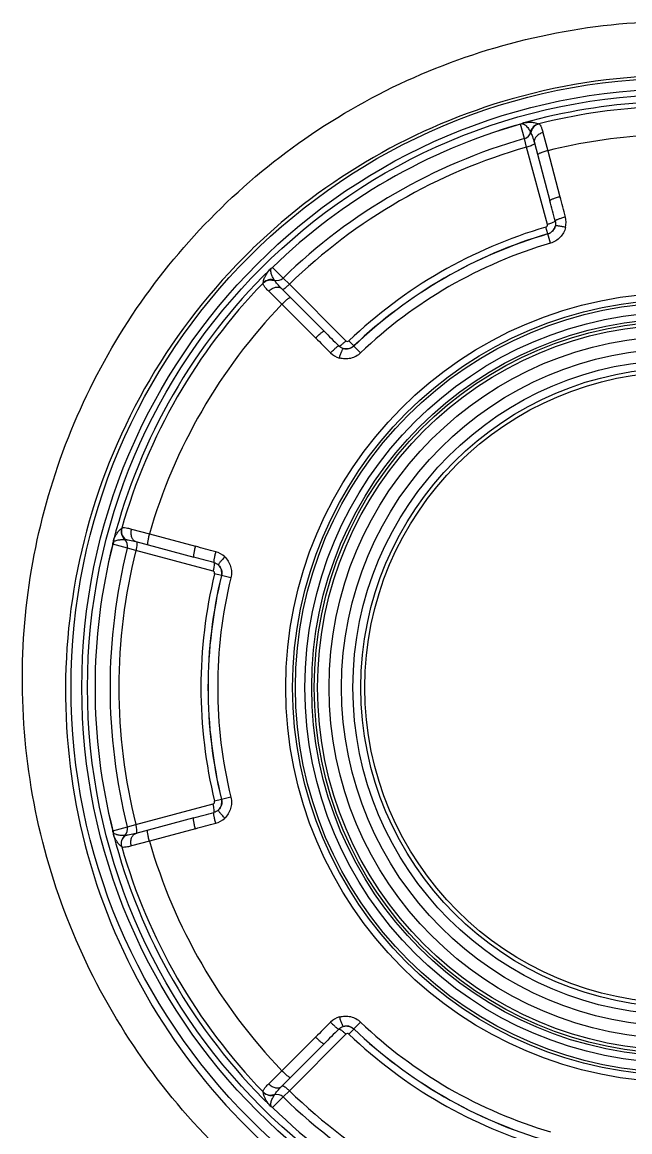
# Model space of a CAD drawing. Header units: millimetres. Extents: x -1538 to 3410, y -1646 to 2016.
# Drawn here: x 188 to 216.2, y -209 to -157.6 of the extents above; entities that cross this region are included whole.
import ezdxf

# ---------------------------------------------------------------- set-up
doc = ezdxf.new("R2010")
doc.units = ezdxf.units.MM
doc.header["$LTSCALE"] = 23.1
doc.layers.get('0').update_dxf_attribs({"linetype": 'CONTINUOUS'})

msp = doc.modelspace()

# ---------------------------------------------------------------- linework, layer by layer
at = {"linetype": 'Continuous'}
for p, q in [((211.128, -162.327), (211.128, -162.326)), ((211.309, -163), (211.128, -162.327)), ((211.196, -162.301), (211.196, -162.3)), ((211.284, -162.267), (211.284, -162.267)), ((211.41, -163.395), (211.309, -163)), ((212.167, -162.722), (212.385, -163.56)), ((212.37, -166.979), (211.41, -163.395)), ((211.768, -163.191), (212.488, -165.877)), ((212.385, -163.56), (212.957, -165.694)), ((212.394, -167.415), (212.302, -167.102)), ((212.395, -167.42), (212.394, -167.415)), ((212.519, -167.846), (212.395, -167.42)), ((199.563, -169.017), (199.489, -169.076)), ((199.489, -169.076), (199.489, -169.076)), ((199.563, -169.017), (199.563, -169.017)), ((199.62, -168.972), (199.619, -168.971)), ((199.62, -168.972), (200.112, -169.464)), ((200.112, -169.464), (200.404, -169.749)), ((200.059, -170.676), (199.443, -170.068)), ((202.015, -171.924), (200.048, -169.957)), ((200.404, -169.749), (203.028, -172.373)), ((201.621, -172.239), (200.059, -170.676)), ((203.394, -172.612), (203.168, -172.376)), ((203.394, -172.612), (203.397, -172.615)), ((203.704, -172.936), (203.397, -172.615)), ((193.075, -181.097), (193.91, -181.327)), ((193.91, -181.327), (196.044, -181.898)), ((192.214, -181.799), (192.213, -181.799)), ((192.887, -181.979), (192.214, -181.799)), ((192.225, -181.727), (192.224, -181.727)), ((192.24, -181.634), (192.24, -181.634)), ((193.28, -182.089), (192.887, -181.979)), ((196.864, -183.05), (193.28, -182.089)), ((193.282, -181.677), (195.968, -182.397)), ((197.253, -183.247), (196.936, -183.17)), ((197.258, -183.249), (197.253, -183.247)), ((197.689, -183.354), (197.258, -183.249)), ((193.28, -194.797), (196.864, -193.837)), ((197.253, -193.64), (196.936, -193.717)), ((197.253, -193.64), (197.258, -193.638)), ((197.689, -193.533), (197.258, -193.638)), ((192.214, -195.088), (192.887, -194.908)), ((192.887, -194.908), (193.28, -194.797)), ((195.968, -194.49), (193.282, -195.21)), ((192.214, -195.088), (192.213, -195.088)), ((192.225, -195.16), (192.224, -195.16)), ((192.224, -195.16), (192.24, -195.253)), ((192.24, -195.253), (192.24, -195.253)), ((196.044, -194.988), (193.91, -195.56)), ((193.91, -195.56), (193.075, -195.79)), ((203.704, -203.951), (203.397, -204.272)), ((200.059, -206.21), (201.621, -204.648)), ((203.028, -204.514), (200.404, -207.138)), ((203.394, -204.275), (203.168, -204.511)), ((203.397, -204.272), (203.394, -204.275)), ((200.048, -206.93), (202.015, -204.963)), ((199.443, -206.818), (200.059, -206.21)), ((200.404, -207.138), (200.112, -207.423)), ((199.489, -207.81), (199.489, -207.81)), ((200.112, -207.423), (199.62, -207.915)), ((199.563, -207.87), (199.585, -207.886)), ((199.563, -207.87), (199.563, -207.87)), ((199.585, -207.886), (199.619, -207.916)), ((199.62, -207.915), (199.619, -207.916))]:
    msp.add_line(p, q, dxfattribs=at)
for points in [[(211.196, -162.3), (211.171, -162.312), (211.128, -162.326)], [(211.284, -162.267), (211.271, -162.27), (211.196, -162.3)], [(199.619, -168.971), (199.585, -169.001), (199.563, -169.017)], [(192.224, -181.727), (192.222, -181.754), (192.213, -181.799)], [(192.24, -181.634), (192.236, -181.647), (192.224, -181.727)], [(192.213, -195.088), (192.222, -195.132), (192.224, -195.16)], [(199.489, -207.81), (199.499, -207.82), (199.563, -207.87)]]:
    msp.add_lwpolyline(points, dxfattribs=at)
for radius in [28.259, 27.759, 27.493, 18.3, 17.98, 17.85, 17.411, 17.096, 16.974, 16.824, 16.292, 15.714, 15.182, 14.813, 14.63]:
    msp.add_circle((218.534, -188.443), radius, dxfattribs=at)
for centre, radius, start, end in [((218.534, -188.582), 28.514, 74.122, 105.8786), ((218.535, -188.587), 28.519, 105.8776, 133.9844), ((218.534, -188.443), 27.162, 93.1059, 105.4806), ((218.534, -188.443), 26.94, 93.1319, 104.0894), ((218.534, -188.443), 27.147, 105.8321, 134.1679), ((218.534, -188.443), 27.146, 105.8321, 134.1679), ((211.019, -161.944), 0.399, 285.8461, 296.2948), ((211.416, -162.736), 0.487, 108.5567, 116.8432), ((211.167, -162.505), 0.206, 80.4529, 81.9495), ((211.416, -162.735), 0.486, 105.6716, 108.5537), ((212.08, -162.8), 0.5, 104.1501, 168.1903), ((218.534, -188.443), 26.45, 105.8536, 134.1464), ((211.2, -162.615), 0.4, 285.8206, 348.0736), ((218.534, -188.443), 25.632, 93.2485, 103.8799), ((218.534, -188.443), 26.042, 105.8776, 134.1224), ((-148.036, -262.48), 373.242, 14.85168, 15.00012), ((50.637, -209.196), 168.049, 14.67055, 15.00269), ((212.25, -166.886), 0.989, 346.6447, 14.6712), ((218.534, -188.443), 22.233, 106.2787, 133.7213), ((212.254, -166.936), 0.5, 286.287, 346.5434), ((218.534, -188.443), 21.906, 106.2787, 133.7213), ((218.534, -188.443), 21.901, 106.279, 133.721), ((218.538, -188.589), 28.522, 134.3234, 164.9691), ((218.572, -188.625), 28.571, 133.9857, 134.3219), ((218.534, -188.443), 21.457, 106.279, 133.721), ((218.534, -188.443), 27.162, 134.5194, 165.4806), ((199.83, -169.425), 0.487, 123.1566, 134.3266), ((199.754, -169.094), 0.205, 158.048, 159.0744), ((199.342, -168.686), 0.399, 303.7044, 314.1547), ((218.534, -188.443), 26.94, 135.9106, 164.0894), ((199.553, -170.033), 0.5, 71.8199, 135.8518), ((199.834, -169.177), 0.4, 251.9219, 314.1789), ((218.534, -188.443), 25.632, 136.1201, 163.8799), ((320.451, -53.42), 168.043, 224.99731, 225.32945), ((465.934, 91.995), 373.238, 224.99989, 225.14832), ((203.048, -172.25), 0.5, 253.4565, 313.713), ((203.007, -172.223), 0.989, 225.3284, 253.3557), ((218.572, -188.591), 28.555, 164.9825, 179.7041), ((193.099, -181.211), 0.5, 164.1501, 228.1903), ((218.534, -188.443), 27.147, 165.8321, 194.1679), ((218.534, -188.443), 27.146, 165.8321, 194.1679), ((218.534, -188.443), 26.45, 165.8536, 194.1464), ((191.827, -181.702), 0.399, 345.8461, 356.2948), ((192.711, -181.754), 0.487, 168.5569, 176.8432), ((192.388, -181.854), 0.206, 140.4533, 141.9495), ((192.711, -181.754), 0.486, 165.6716, 168.5539), ((192.486, -181.979), 0.366, 118.5209, 121.6504), ((218.534, -188.443), 26.042, 165.8776, 194.1224), ((192.499, -181.881), 0.4, 345.8206, 48.0736), ((152.558, -344.223), 168.049, 74.67055, 75.00269), ((99.366, -542.921), 373.242, 74.85168, 75.00012), ((196.723, -183.107), 0.989, 46.6445, 74.6714), ((196.768, -183.129), 0.5, 346.287, 46.5435), ((218.534, -188.443), 22.233, 166.2787, 193.7213), ((218.534, -188.443), 21.906, 166.2787, 193.7213), ((218.534, -188.443), 21.901, 166.279, 193.721), ((218.534, -188.443), 21.457, 166.279, 193.721), ((218.575, -188.581), 28.558, 179.7231, 194.4539), ((196.768, -193.758), 0.5, 313.4565, 13.713), ((99.364, 166.043), 373.251, 284.99988, 285.14832), ((192.499, -195.006), 0.4, 311.9219, 14.1789), ((152.559, -32.669), 168.043, 284.99731, 285.32945), ((196.723, -193.78), 0.989, 285.3283, 313.3558), ((191.827, -195.185), 0.399, 3.7044, 14.1547), ((192.711, -195.133), 0.487, 183.1566, 194.3266), ((192.387, -195.033), 0.205, 218.0478, 219.0611), ((218.534, -188.443), 27.162, 194.5194, 225.4806), ((193.1, -195.676), 0.5, 131.8199, 195.8518), ((218.538, -188.584), 28.522, 194.468, 225.2613), ((218.534, -188.443), 26.94, 195.9106, 224.0894), ((218.534, -188.443), 25.632, 196.1201, 223.8799), ((320.455, -323.471), 168.049, 134.67055, 135.00269), ((203.007, -204.664), 0.989, 106.6445, 134.6713), ((203.048, -204.637), 0.5, 46.287, 106.5435), ((218.534, -188.443), 21.457, 226.279, 253.721), ((465.937, -468.885), 373.242, 134.85168, 135.00012), ((218.534, -188.443), 22.233, 226.2787, 253.7213), ((218.534, -188.443), 21.906, 226.2787, 253.7213), ((218.534, -188.443), 21.901, 226.279, 253.721), ((199.553, -206.854), 0.5, 224.1501, 288.1903), ((218.534, -188.443), 26.042, 225.8776, 254.1224), ((200.795, -206.693), 1.718, 217.2588, 220.5623), ((199.829, -207.462), 0.486, 225.6716, 228.5538), ((199.833, -207.71), 0.4, 45.8206, 108.0736), ((218.534, -188.443), 26.45, 225.8536, 254.1464), ((199.83, -207.462), 0.487, 228.5567, 236.8432), ((199.342, -208.201), 0.398, 51.0618, 56.3017), ((199.343, -208.201), 0.398, 45.8343, 51.0595), ((218.534, -188.443), 27.147, 225.8321, 254.1679), ((218.534, -188.443), 27.146, 225.8321, 254.1679), ((218.573, -188.547), 28.572, 225.263, 225.5991), ((218.535, -188.585), 28.519, 225.6002, 253.9308)]:
    msp.add_arc(centre, radius, start, end, dxfattribs=at)
for points, knots in [([(188.018, -187.926), (188.027, -186.041), (188.396, -182.259), (189.99, -176.783), (192.583, -171.675), (196.1, -167.114), (200.437, -163.269), (205.452, -160.292), (210.965, -158.311), (214.839, -157.713), (216.784, -157.601)], [0, 0, 0, 0, 0.12299, 0.246298, 0.370105, 0.49463, 0.619956, 0.746062, 0.872836, 1, 1, 1, 1]), ([(211.201, -162.302), (211.208, -162.303), (211.23, -162.308), (211.252, -162.316), (211.266, -162.323)], [0, 0, 0, 0, 0.294108, 1, 1, 1, 1]), ([(211.266, -162.323), (211.269, -162.324), (211.281, -162.33), (211.292, -162.336), (211.3, -162.341)], [0, 0, 0, 0, 0.26124, 1, 1, 1, 1]), ([(211.284, -162.267), (211.387, -162.248), (211.546, -162.232), (211.773, -162.25), (211.896, -162.283), (211.958, -162.315)], [0, 0, 0, 0, 0.45499, 0.693751, 1, 1, 1, 1]), ([(211.3, -162.341), (211.304, -162.344), (211.322, -162.355), (211.338, -162.367), (211.35, -162.376)], [0, 0, 0, 0, 0.260852, 1, 1, 1, 1]), ([(211.35, -162.376), (211.404, -162.42), (211.492, -162.524), (211.561, -162.64), (211.591, -162.698)], [0, 0, 0, 0, 0.519063, 1, 1, 1, 1]), ([(211.976, -162.314), (211.882, -162.338), (211.704, -162.446), (211.621, -162.637), (211.609, -162.733)], [0, 0, 0, 0, 0.498106, 1, 1, 1, 1]), ([(211.958, -162.315), (211.96, -162.316), (211.966, -162.315), (211.972, -162.315), (211.976, -162.314)], [0, 0, 0, 0, 0.32785, 1, 1, 1, 1]), ([(211.976, -162.314), (211.982, -162.314), (211.998, -162.32), (212.031, -162.353), (212.073, -162.43), (212.122, -162.559), (212.151, -162.663), (212.167, -162.722)], [0, 0, 0, 0, 0.040574, 0.101729, 0.299252, 0.60089, 1, 1, 1, 1]), ([(211.591, -162.698), (211.592, -162.699), (211.597, -162.711), (211.603, -162.723), (211.609, -162.733)], [0, 0, 0, 0, 0.119525, 1, 1, 1, 1]), ([(211.609, -162.733), (211.62, -162.755), (211.644, -162.811), (211.702, -162.962), (211.742, -163.093), (211.768, -163.191)], [0, 0, 0, 0, 0.151121, 0.375718, 1, 1, 1, 1]), ([(212.167, -162.722), (212.104, -162.738), (211.986, -162.786), (211.845, -162.899), (211.76, -163.04), (211.756, -163.146), (211.768, -163.191)], [0, 0, 0, 0, 0.28904, 0.557234, 0.792097, 1, 1, 1, 1]), ([(211.754, -163.256), (211.738, -163.269), (211.694, -163.295), (211.58, -163.345), (211.481, -163.376), (211.41, -163.395)], [0, 0, 0, 0, 0.16872, 0.404333, 1, 1, 1, 1]), ([(211.776, -163.222), (211.777, -163.227), (211.772, -163.242), (211.761, -163.251), (211.754, -163.256)], [0, 0, 0, 0, 0.378412, 1, 1, 1, 1]), ([(212.385, -163.56), (212.324, -163.576), (212.234, -163.602), (212.122, -163.639), (212.051, -163.665), (211.994, -163.688), (211.951, -163.71), (211.927, -163.724), (211.914, -163.738), (211.916, -163.743)], [0, 0, 0, 0, 0.376102, 0.54641, 0.695938, 0.819247, 0.912119, 0.971629, 1, 1, 1, 1]), ([(212.957, -165.694), (212.896, -165.711), (212.806, -165.736), (212.694, -165.773), (212.623, -165.799), (212.566, -165.823), (212.523, -165.844), (212.498, -165.859), (212.486, -165.872), (212.488, -165.877)], [0, 0, 0, 0, 0.376088, 0.546397, 0.695929, 0.819241, 0.912118, 0.97163, 1, 1, 1, 1]), ([(213.207, -166.636), (213.148, -166.651), (213.063, -166.675), (212.955, -166.71), (212.885, -166.734), (212.827, -166.757), (212.783, -166.777), (212.754, -166.794), (212.739, -166.806), (212.737, -166.811)], [0, 0, 0, 0, 0.361246, 0.52648, 0.673613, 0.797802, 0.895147, 0.96263, 1, 1, 1, 1]), ([(212.302, -167.102), (212.327, -167.095), (212.371, -167.059), (212.377, -167.003), (212.37, -166.979)], [0, 0, 0, 0, 0.502184, 1, 1, 1, 1]), ([(212.737, -166.811), (212.736, -166.817), (212.726, -166.831), (212.69, -166.86), (212.616, -166.897), (212.504, -166.94), (212.417, -166.967), (212.37, -166.979)], [0, 0, 0, 0, 0.044984, 0.115733, 0.337115, 0.644949, 1, 1, 1, 1]), ([(212.74, -167.052), (212.72, -167.136), (212.636, -167.299), (212.479, -167.396), (212.395, -167.42)], [0, 0, 0, 0, 0.495921, 1, 1, 1, 1]), ([(213.212, -167.115), (213.192, -167.2), (213.129, -167.366), (212.973, -167.582), (212.767, -167.75), (212.604, -167.822), (212.519, -167.846)], [0, 0, 0, 0, 0.249467, 0.49933, 0.749553, 1, 1, 1, 1]), ([(213.212, -167.115), (213.154, -167.101), (213.069, -167.083), (212.96, -167.063), (212.89, -167.053), (212.832, -167.046), (212.787, -167.043), (212.759, -167.044), (212.742, -167.048), (212.74, -167.052)], [0, 0, 0, 0, 0.37472, 0.543351, 0.691506, 0.814322, 0.907971, 0.96962, 1, 1, 1, 1]), ([(199.195, -169.684), (199.198, -169.614), (199.23, -169.492), (199.329, -169.285), (199.422, -169.155), (199.489, -169.076)], [0, 0, 0, 0, 0.30625, 0.54501, 1, 1, 1, 1]), ([(199.565, -169.25), (199.561, -169.234), (199.544, -169.16), (199.54, -169.077), (199.562, -169.021)], [0, 0, 0, 0, 0.211204, 1, 1, 1, 1]), ([(199.443, -170.068), (199.399, -170.025), (199.324, -169.948), (199.236, -169.841), (199.191, -169.766), (199.179, -169.721), (199.181, -169.704), (199.185, -169.699)], [0, 0, 0, 0, 0.399102, 0.700743, 0.898243, 0.959407, 1, 1, 1, 1]), ([(199.185, -169.699), (199.252, -169.63), (199.435, -169.53), (199.642, -169.553), (199.732, -169.591)], [0, 0, 0, 0, 0.498105, 1, 1, 1, 1]), ([(199.185, -169.699), (199.187, -169.696), (199.19, -169.691), (199.194, -169.686), (199.195, -169.684)], [0, 0, 0, 0, 0.67233, 1, 1, 1, 1]), ([(199.709, -169.558), (199.68, -169.511), (199.623, -169.412), (199.58, -169.306), (199.565, -169.25)], [0, 0, 0, 0, 0.486731, 1, 1, 1, 1]), ([(199.732, -169.591), (199.729, -169.586), (199.722, -169.575), (199.714, -169.564), (199.709, -169.558)], [0, 0, 0, 0, 0.375999, 1, 1, 1, 1]), ([(200.048, -169.957), (199.977, -169.886), (199.883, -169.786), (199.781, -169.66), (199.745, -169.611), (199.732, -169.591)], [0, 0, 0, 0, 0.624296, 0.848836, 1, 1, 1, 1]), ([(199.443, -170.068), (199.488, -170.022), (199.589, -169.944), (199.757, -169.878), (199.922, -169.875), (200.015, -169.924), (200.048, -169.957)], [0, 0, 0, 0, 0.28904, 0.557235, 0.792098, 1, 1, 1, 1]), ([(200.071, -169.98), (200.074, -169.984), (200.09, -169.986), (200.132, -169.972), (200.165, -169.951), (200.19, -169.934)], [0, 0, 0, 0, 0.121914, 0.322173, 1, 1, 1, 1]), ([(200.19, -169.934), (200.225, -169.909), (200.299, -169.85), (200.368, -169.785), (200.404, -169.749)], [0, 0, 0, 0, 0.460309, 1, 1, 1, 1]), ([(200.059, -170.676), (200.104, -170.631), (200.171, -170.567), (200.259, -170.488), (200.317, -170.44), (200.366, -170.402), (200.406, -170.375), (200.431, -170.361), (200.449, -170.358), (200.452, -170.361)], [0, 0, 0, 0, 0.37609, 0.546395, 0.695922, 0.819232, 0.912109, 0.971624, 1, 1, 1, 1]), ([(201.621, -172.239), (201.666, -172.194), (201.733, -172.129), (201.822, -172.051), (201.879, -172.002), (201.928, -171.964), (201.968, -171.938), (201.993, -171.924), (202.011, -171.92), (202.015, -171.924)], [0, 0, 0, 0, 0.376088, 0.546397, 0.695929, 0.819241, 0.912118, 0.97163, 1, 1, 1, 1]), ([(202.312, -172.926), (202.355, -172.883), (202.418, -172.821), (202.502, -172.744), (202.558, -172.697), (202.607, -172.658), (202.646, -172.629), (202.675, -172.613), (202.693, -172.606), (202.699, -172.607)], [0, 0, 0, 0, 0.361252, 0.526487, 0.673621, 0.79781, 0.895154, 0.962634, 1, 1, 1, 1]), ([(202.699, -172.607), (202.705, -172.609), (202.722, -172.607), (202.764, -172.591), (202.833, -172.545), (202.927, -172.469), (202.993, -172.407), (203.028, -172.373)], [0, 0, 0, 0, 0.044983, 0.115731, 0.33711, 0.644943, 1, 1, 1, 1]), ([(202.724, -173.17), (202.741, -173.113), (202.768, -173.03), (202.806, -172.926), (202.832, -172.86), (202.855, -172.807), (202.875, -172.766), (202.89, -172.742), (202.901, -172.729), (202.906, -172.729)], [0, 0, 0, 0, 0.374727, 0.543359, 0.691512, 0.814326, 0.907972, 0.969619, 1, 1, 1, 1]), ([(203.397, -172.615), (203.334, -172.676), (203.172, -172.763), (202.989, -172.755), (202.906, -172.729)], [0, 0, 0, 0, 0.50408, 1, 1, 1, 1]), ([(203.028, -172.373), (203.045, -172.391), (203.097, -172.414), (203.15, -172.393), (203.168, -172.376)], [0, 0, 0, 0, 0.497816, 1, 1, 1, 1]), ([(203.704, -172.936), (203.64, -172.997), (203.497, -173.102), (203.248, -173.197), (202.983, -173.224), (202.808, -173.195), (202.724, -173.17)], [0, 0, 0, 0, 0.250446, 0.500668, 0.750532, 1, 1, 1, 1]), ([(192.627, -181.058), (192.6, -181.151), (192.605, -181.36), (192.728, -181.527), (192.806, -181.586)], [0, 0, 0, 0, 0.498106, 1, 1, 1, 1]), ([(192.619, -181.074), (192.62, -181.073), (192.622, -181.067), (192.625, -181.062), (192.627, -181.058)], [0, 0, 0, 0, 0.32785, 1, 1, 1, 1]), ([(192.627, -181.058), (192.629, -181.053), (192.643, -181.042), (192.687, -181.03), (192.775, -181.032), (192.911, -181.055), (193.016, -181.081), (193.075, -181.097)], [0, 0, 0, 0, 0.040574, 0.101729, 0.299253, 0.600891, 1, 1, 1, 1]), ([(192.24, -181.634), (192.274, -181.536), (192.34, -181.39), (192.469, -181.202), (192.56, -181.112), (192.619, -181.074)], [0, 0, 0, 0, 0.45499, 0.693751, 1, 1, 1, 1]), ([(193.075, -181.097), (193.058, -181.16), (193.04, -181.286), (193.068, -181.465), (193.147, -181.609), (193.237, -181.665), (193.282, -181.677)], [0, 0, 0, 0, 0.28904, 0.557234, 0.792097, 1, 1, 1, 1]), ([(193.91, -181.327), (193.893, -181.388), (193.871, -181.479), (193.847, -181.594), (193.834, -181.669), (193.825, -181.73), (193.823, -181.778), (193.823, -181.806), (193.829, -181.824), (193.833, -181.825)], [0, 0, 0, 0, 0.376102, 0.54641, 0.695938, 0.819247, 0.912119, 0.971629, 1, 1, 1, 1]), ([(192.229, -181.723), (192.234, -181.716), (192.254, -181.695), (192.277, -181.678), (192.294, -181.667)], [0, 0, 0, 0, 0.300694, 1, 1, 1, 1]), ([(192.312, -181.657), (192.32, -181.653), (192.353, -181.637), (192.387, -181.624), (192.412, -181.617)], [0, 0, 0, 0, 0.266422, 1, 1, 1, 1]), ([(192.412, -181.617), (192.471, -181.6), (192.589, -181.582), (192.708, -181.581), (192.766, -181.584)], [0, 0, 0, 0, 0.514532, 1, 1, 1, 1]), ([(192.766, -181.584), (192.768, -181.584), (192.781, -181.585), (192.794, -181.586), (192.806, -181.586)], [0, 0, 0, 0, 0.119526, 1, 1, 1, 1]), ([(192.806, -181.586), (192.83, -181.588), (192.891, -181.594), (193.05, -181.62), (193.184, -181.651), (193.282, -181.677)], [0, 0, 0, 0, 0.151121, 0.37572, 1, 1, 1, 1]), ([(193.332, -181.811), (193.328, -181.855), (193.314, -181.948), (193.293, -182.04), (193.28, -182.089)], [0, 0, 0, 0, 0.46031, 1, 1, 1, 1]), ([(193.312, -181.685), (193.318, -181.687), (193.328, -181.699), (193.336, -181.742), (193.334, -181.782), (193.332, -181.811)], [0, 0, 0, 0, 0.121915, 0.322176, 1, 1, 1, 1]), ([(196.044, -181.898), (196.028, -181.96), (196.005, -182.05), (195.981, -182.166), (195.968, -182.24), (195.96, -182.302), (195.957, -182.35), (195.957, -182.378), (195.963, -182.396), (195.968, -182.397)], [0, 0, 0, 0, 0.376088, 0.546397, 0.695929, 0.819241, 0.912118, 0.97163, 1, 1, 1, 1]), ([(196.985, -182.153), (196.968, -182.212), (196.947, -182.298), (196.923, -182.409), (196.909, -182.481), (196.9, -182.542), (196.895, -182.591), (196.895, -182.625), (196.898, -182.643), (196.902, -182.648)], [0, 0, 0, 0, 0.361246, 0.52648, 0.673613, 0.797802, 0.895147, 0.96263, 1, 1, 1, 1]), ([(197.402, -182.388), (197.361, -182.432), (197.303, -182.497), (197.231, -182.581), (197.187, -182.636), (197.153, -182.683), (197.128, -182.721), (197.114, -182.745), (197.109, -182.762), (197.111, -182.766)], [0, 0, 0, 0, 0.37472, 0.543351, 0.691506, 0.814322, 0.907971, 0.96962, 1, 1, 1, 1]), ([(197.402, -182.388), (197.466, -182.448), (197.578, -182.586), (197.687, -182.828), (197.729, -183.091), (197.71, -183.268), (197.689, -183.354)], [0, 0, 0, 0, 0.249466, 0.499331, 0.749551, 1, 1, 1, 1]), ([(196.902, -182.648), (196.906, -182.652), (196.913, -182.667), (196.92, -182.713), (196.915, -182.795), (196.897, -182.914), (196.876, -183.003), (196.864, -183.05)], [0, 0, 0, 0, 0.044984, 0.115733, 0.337115, 0.644949, 1, 1, 1, 1]), ([(196.936, -183.17), (196.942, -183.145), (196.934, -183.089), (196.888, -183.056), (196.864, -183.05)], [0, 0, 0, 0, 0.502184, 1, 1, 1, 1]), ([(197.111, -182.766), (197.175, -182.825), (197.273, -182.979), (197.279, -183.163), (197.258, -183.249)], [0, 0, 0, 0, 0.495921, 1, 1, 1, 1]), ([(249.051, -187.926), (249.06, -189.893), (248.695, -193.844), (247.015, -199.556), (244.248, -204.862), (240.483, -209.555), (235.839, -213.446), (228.72, -217.337), (218.534, -219.419), (208.348, -217.337), (201.229, -213.446), (196.586, -209.555), (192.82, -204.862), (190.053, -199.556), (188.373, -193.844), (188.009, -189.893), (188.018, -187.926)], [0, 0, 0, 0, 0.061537, 0.123239, 0.185206, 0.247553, 0.310319, 0.373488, 0.5, 0.626512, 0.689681, 0.752447, 0.814794, 0.87676, 0.938463, 1, 1, 1, 1]), ([(196.864, -193.837), (196.888, -193.831), (196.934, -193.798), (196.942, -193.742), (196.936, -193.717)], [0, 0, 0, 0, 0.497816, 1, 1, 1, 1]), ([(196.902, -194.239), (196.906, -194.235), (196.913, -194.219), (196.92, -194.174), (196.915, -194.092), (196.897, -193.972), (196.876, -193.884), (196.864, -193.837)], [0, 0, 0, 0, 0.044983, 0.115731, 0.33711, 0.644943, 1, 1, 1, 1]), ([(197.258, -193.638), (197.279, -193.724), (197.273, -193.908), (197.175, -194.062), (197.111, -194.121)], [0, 0, 0, 0, 0.50408, 1, 1, 1, 1]), ([(197.689, -193.533), (197.71, -193.618), (197.729, -193.796), (197.687, -194.059), (197.578, -194.301), (197.466, -194.439), (197.402, -194.499)], [0, 0, 0, 0, 0.250446, 0.500668, 0.750532, 1, 1, 1, 1]), ([(196.985, -194.734), (196.968, -194.675), (196.947, -194.589), (196.923, -194.478), (196.909, -194.406), (196.9, -194.344), (196.895, -194.296), (196.895, -194.262), (196.898, -194.243), (196.902, -194.239)], [0, 0, 0, 0, 0.361252, 0.526487, 0.673621, 0.79781, 0.895154, 0.962634, 1, 1, 1, 1]), ([(197.402, -194.499), (197.361, -194.455), (197.303, -194.39), (197.231, -194.306), (197.187, -194.251), (197.153, -194.204), (197.127, -194.166), (197.114, -194.141), (197.109, -194.125), (197.111, -194.121)], [0, 0, 0, 0, 0.374727, 0.543359, 0.691512, 0.814326, 0.907972, 0.969619, 1, 1, 1, 1]), ([(193.332, -195.076), (193.328, -195.032), (193.314, -194.939), (193.293, -194.847), (193.28, -194.797)], [0, 0, 0, 0, 0.460309, 1, 1, 1, 1]), ([(196.044, -194.988), (196.028, -194.927), (196.005, -194.837), (195.981, -194.721), (195.968, -194.646), (195.96, -194.585), (195.957, -194.537), (195.957, -194.509), (195.963, -194.491), (195.968, -194.49)], [0, 0, 0, 0, 0.376088, 0.546397, 0.695929, 0.819241, 0.912118, 0.97163, 1, 1, 1, 1]), ([(192.426, -195.274), (192.411, -195.27), (192.338, -195.247), (192.265, -195.209), (192.227, -195.162)], [0, 0, 0, 0, 0.21116, 1, 1, 1, 1]), ([(192.619, -195.813), (192.56, -195.775), (192.469, -195.685), (192.34, -195.497), (192.274, -195.351), (192.24, -195.253)], [0, 0, 0, 0, 0.30625, 0.54501, 1, 1, 1, 1]), ([(192.766, -195.303), (192.711, -195.306), (192.597, -195.305), (192.483, -195.289), (192.426, -195.274)], [0, 0, 0, 0, 0.486656, 1, 1, 1, 1]), ([(192.627, -195.829), (192.6, -195.735), (192.605, -195.527), (192.728, -195.36), (192.806, -195.301)], [0, 0, 0, 0, 0.498105, 1, 1, 1, 1]), ([(192.806, -195.301), (192.801, -195.301), (192.788, -195.302), (192.774, -195.302), (192.766, -195.303)], [0, 0, 0, 0, 0.376, 1, 1, 1, 1]), ([(193.282, -195.21), (193.184, -195.236), (193.05, -195.267), (192.891, -195.292), (192.83, -195.299), (192.806, -195.301)], [0, 0, 0, 0, 0.624294, 0.848835, 1, 1, 1, 1]), ([(193.075, -195.79), (193.058, -195.727), (193.04, -195.601), (193.068, -195.422), (193.147, -195.278), (193.237, -195.222), (193.282, -195.21)], [0, 0, 0, 0, 0.28904, 0.557235, 0.792098, 1, 1, 1, 1]), ([(193.312, -195.202), (193.318, -195.2), (193.328, -195.188), (193.336, -195.145), (193.334, -195.105), (193.332, -195.076)], [0, 0, 0, 0, 0.121914, 0.322173, 1, 1, 1, 1]), ([(193.91, -195.56), (193.893, -195.499), (193.871, -195.408), (193.847, -195.293), (193.834, -195.218), (193.825, -195.157), (193.823, -195.109), (193.823, -195.081), (193.829, -195.063), (193.833, -195.062)], [0, 0, 0, 0, 0.37609, 0.546395, 0.695922, 0.819232, 0.912109, 0.971624, 1, 1, 1, 1]), ([(192.627, -195.829), (192.625, -195.825), (192.622, -195.82), (192.62, -195.814), (192.619, -195.813)], [0, 0, 0, 0, 0.67233, 1, 1, 1, 1]), ([(193.075, -195.79), (193.016, -195.806), (192.911, -195.832), (192.775, -195.854), (192.687, -195.856), (192.643, -195.845), (192.629, -195.834), (192.627, -195.829)], [0, 0, 0, 0, 0.399101, 0.700741, 0.898243, 0.959408, 1, 1, 1, 1]), ([(202.724, -203.717), (202.808, -203.692), (202.983, -203.663), (203.248, -203.69), (203.497, -203.785), (203.64, -203.89), (203.704, -203.951)], [0, 0, 0, 0, 0.249466, 0.499331, 0.749551, 1, 1, 1, 1]), ([(202.312, -203.961), (202.355, -204.004), (202.418, -204.066), (202.502, -204.142), (202.558, -204.19), (202.607, -204.229), (202.647, -204.258), (202.675, -204.274), (202.693, -204.281), (202.699, -204.28)], [0, 0, 0, 0, 0.361246, 0.52648, 0.673613, 0.797802, 0.895147, 0.96263, 1, 1, 1, 1]), ([(202.724, -203.717), (202.741, -203.774), (202.768, -203.857), (202.806, -203.961), (202.832, -204.027), (202.855, -204.08), (202.875, -204.121), (202.89, -204.145), (202.901, -204.157), (202.906, -204.157)], [0, 0, 0, 0, 0.37472, 0.543351, 0.691506, 0.814322, 0.907971, 0.96962, 1, 1, 1, 1]), ([(202.906, -204.157), (202.989, -204.132), (203.172, -204.124), (203.334, -204.211), (203.397, -204.272)], [0, 0, 0, 0, 0.495921, 1, 1, 1, 1]), ([(201.621, -204.648), (201.666, -204.693), (201.733, -204.757), (201.822, -204.836), (201.879, -204.885), (201.928, -204.923), (201.968, -204.949), (201.993, -204.963), (202.011, -204.967), (202.015, -204.963)], [0, 0, 0, 0, 0.376088, 0.546397, 0.695929, 0.819241, 0.912118, 0.97163, 1, 1, 1, 1]), ([(202.699, -204.28), (202.705, -204.278), (202.722, -204.28), (202.764, -204.296), (202.833, -204.342), (202.927, -204.418), (202.993, -204.48), (203.028, -204.514)], [0, 0, 0, 0, 0.044984, 0.115733, 0.337115, 0.644949, 1, 1, 1, 1]), ([(203.168, -204.511), (203.15, -204.494), (203.097, -204.473), (203.045, -204.496), (203.028, -204.514)], [0, 0, 0, 0, 0.502184, 1, 1, 1, 1]), ([(200.059, -206.21), (200.104, -206.256), (200.171, -206.32), (200.259, -206.399), (200.317, -206.447), (200.366, -206.485), (200.406, -206.512), (200.431, -206.526), (200.449, -206.529), (200.452, -206.526)], [0, 0, 0, 0, 0.376102, 0.54641, 0.695938, 0.819247, 0.912119, 0.971629, 1, 1, 1, 1]), ([(199.185, -207.188), (199.181, -207.182), (199.179, -207.166), (199.191, -207.121), (199.236, -207.046), (199.324, -206.939), (199.399, -206.862), (199.443, -206.818)], [0, 0, 0, 0, 0.040574, 0.101729, 0.299252, 0.60089, 1, 1, 1, 1]), ([(199.195, -207.203), (199.194, -207.201), (199.19, -207.196), (199.187, -207.191), (199.185, -207.188)], [0, 0, 0, 0, 0.32785, 1, 1, 1, 1]), ([(199.185, -207.188), (199.252, -207.257), (199.435, -207.357), (199.642, -207.334), (199.732, -207.296)], [0, 0, 0, 0, 0.498106, 1, 1, 1, 1]), ([(199.427, -207.733), (199.349, -207.63), (199.246, -207.46), (199.198, -207.268), (199.195, -207.203)], [0, 0, 0, 0, 0.664893, 1, 1, 1, 1]), ([(199.443, -206.818), (199.488, -206.865), (199.589, -206.943), (199.757, -207.009), (199.922, -207.012), (200.015, -206.963), (200.048, -206.93)], [0, 0, 0, 0, 0.28904, 0.557234, 0.792097, 1, 1, 1, 1]), ([(199.709, -207.329), (199.71, -207.328), (199.718, -207.317), (199.725, -207.306), (199.732, -207.296)], [0, 0, 0, 0, 0.119525, 1, 1, 1, 1]), ([(199.732, -207.296), (199.745, -207.276), (199.781, -207.227), (199.883, -207.101), (199.977, -207.001), (200.048, -206.93)], [0, 0, 0, 0, 0.151121, 0.375718, 1, 1, 1, 1]), ([(200.071, -206.907), (200.074, -206.903), (200.09, -206.901), (200.132, -206.915), (200.165, -206.936), (200.19, -206.953)], [0, 0, 0, 0, 0.121915, 0.322176, 1, 1, 1, 1]), ([(200.19, -206.953), (200.225, -206.978), (200.299, -207.037), (200.368, -207.102), (200.404, -207.138)], [0, 0, 0, 0, 0.46031, 1, 1, 1, 1]), ([(199.547, -207.798), (199.547, -207.792), (199.545, -207.772), (199.546, -207.752), (199.547, -207.737)], [0, 0, 0, 0, 0.26621, 1, 1, 1, 1]), ([(199.547, -207.737), (199.548, -207.728), (199.552, -207.694), (199.559, -207.659), (199.566, -207.634)], [0, 0, 0, 0, 0.263094, 1, 1, 1, 1]), ([(199.555, -207.843), (199.553, -207.839), (199.55, -207.824), (199.548, -207.809), (199.547, -207.798)], [0, 0, 0, 0, 0.273346, 1, 1, 1, 1]), ([(199.566, -207.634), (199.574, -207.606), (199.61, -207.499), (199.665, -207.399), (199.709, -207.329)], [0, 0, 0, 0, 0.261991, 1, 1, 1, 1]), ([(199.563, -207.87), (199.562, -207.867), (199.559, -207.858), (199.556, -207.849), (199.555, -207.843)], [0, 0, 0, 0, 0.275051, 1, 1, 1, 1])]:
    msp.add_open_spline(points, degree=3, knots=knots, dxfattribs=at)
for points in [[(212.737, -166.811), (212.757, -166.889), (212.758, -166.974), (212.74, -167.052)], [(202.906, -172.729), (202.829, -172.706), (202.756, -172.663), (202.699, -172.607)], [(196.902, -182.648), (196.979, -182.669), (197.053, -182.711), (197.111, -182.766)], [(197.111, -194.121), (197.053, -194.176), (196.979, -194.217), (196.902, -194.239)], [(202.699, -204.28), (202.756, -204.224), (202.829, -204.181), (202.906, -204.157)]]:
    msp.add_open_spline(points, degree=3, dxfattribs=at)

doc.saveas('drawing.dxf')
